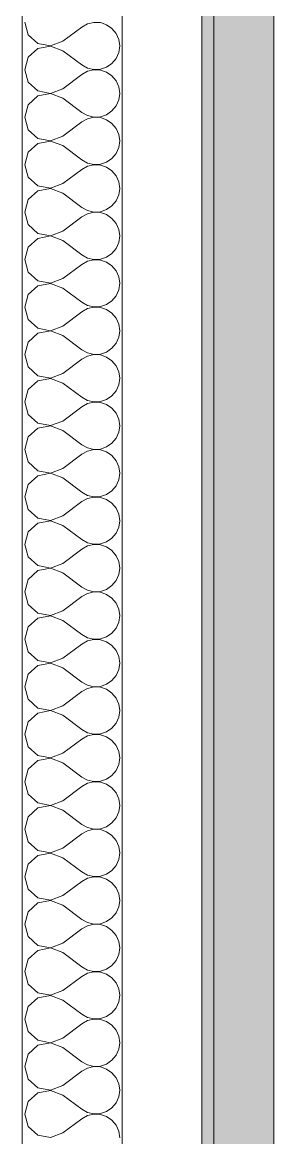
# Model space of a CAD drawing. Header units: millimetres. Extents: x -48147 to 1436659, y -488302 to 18123.
# Drawn here: x 1423891.4 to 1423960.1, y -469688.5 to -469383.4 of the extents above; entities that cross this region are included whole.
import ezdxf

# ---------------------------------------------------------------- set-up
doc = ezdxf.new("R2010")
doc.units = ezdxf.units.MM
doc.header["$MEASUREMENT"] = 0
doc.linetypes.add('Wipeout_Contour', pattern=[1000, 0, -1000])
doc.layers.add('New_A-25-M_Wall_Int', color=7, linetype='Continuous')
doc.layers.add('New_A-25-M_Wall_Int_Pen_No__1', color=7, linetype='Continuous', lineweight=13)
doc.layers.add('New_A-25-M_Wall_Int_Pen_No__107', color=7, linetype='Continuous', lineweight=15, true_color=0xa6a6a6)

# ---------------------------------------------------------------- blocks, each defined once
blk = doc.blocks.new('*X34', base_point=(1424163.9, -483032.8))
at = {"layer": 'New_A-25-M_Wall_Int_Pen_No__107', "linetype": 'Continuous'}
for p, q in [((1423892.04, -469383.43), (1423893.01, -469386.84)), ((1423902.43, -469388.62), (1423907.62, -469384.73)), ((1423909.19, -469383.86), (1423907.62, -469384.73)), ((1423910.93, -469383.46), (1423909.19, -469383.86)), ((1423912.72, -469383.54), (1423910.93, -469383.46)), ((1423914.42, -469384.12), (1423912.72, -469383.54)), ((1423915.89, -469385.13), (1423914.42, -469384.12)), ((1423917.04, -469386.51), (1423915.89, -469385.13)), ((1423893.01, -469386.84), (1423895.63, -469389.24)), ((1423899.12, -469389.9), (1423902.43, -469388.62)), ((1423917.76, -469388.15), (1423917.04, -469386.51)), ((1423918.01, -469389.92), (1423917.76, -469388.15)), ((1423895.63, -469390.61), (1423893.01, -469393)), ((1423895.63, -469389.24), (1423899.12, -469389.9)), ((1423899.12, -469389.95), (1423895.63, -469390.61)), ((1423902.43, -469391.22), (1423899.12, -469389.95)), ((1423902.43, -469391.22), (1423907.62, -469395.11)), ((1423917.04, -469393.33), (1423917.76, -469391.7)), ((1423917.76, -469391.7), (1423918.01, -469389.92)), ((1423893.01, -469393), (1423892.04, -469396.41)), ((1423914.42, -469395.73), (1423915.89, -469394.71)), ((1423915.89, -469394.71), (1423917.04, -469393.33)), ((1423892.04, -469396.41), (1423893.01, -469399.82)), ((1423902.43, -469401.6), (1423907.62, -469397.71)), ((1423907.62, -469395.11), (1423909.19, -469395.98)), ((1423909.19, -469396.84), (1423907.62, -469397.71)), ((1423909.19, -469395.98), (1423910.93, -469396.39)), ((1423910.93, -469396.44), (1423909.19, -469396.84)), ((1423910.93, -469396.39), (1423912.72, -469396.3)), ((1423912.72, -469396.53), (1423910.93, -469396.44)), ((1423912.72, -469396.3), (1423914.42, -469395.73)), ((1423914.42, -469397.1), (1423912.72, -469396.53)), ((1423915.89, -469398.11), (1423914.42, -469397.1)), ((1423893.01, -469399.82), (1423895.63, -469402.22)), ((1423917.04, -469399.49), (1423915.89, -469398.11)), ((1423917.76, -469401.13), (1423917.04, -469399.49)), ((1423895.63, -469403.59), (1423893.01, -469405.98)), ((1423895.63, -469402.22), (1423899.12, -469402.88)), ((1423899.12, -469402.93), (1423895.63, -469403.59)), ((1423899.12, -469402.88), (1423902.43, -469401.6)), ((1423902.43, -469404.2), (1423899.12, -469402.93)), ((1423918.01, -469402.9), (1423917.76, -469401.13)), ((1423917.76, -469404.68), (1423918.01, -469402.9)), ((1423893.01, -469405.98), (1423892.04, -469409.39)), ((1423902.43, -469404.2), (1423907.62, -469408.1)), ((1423915.89, -469407.69), (1423917.04, -469406.32)), ((1423917.04, -469406.32), (1423917.76, -469404.68)), ((1423892.04, -469409.39), (1423893.01, -469412.81)), ((1423907.62, -469408.1), (1423909.19, -469408.96)), ((1423909.19, -469409.83), (1423907.62, -469410.69)), ((1423909.19, -469408.96), (1423910.93, -469409.37)), ((1423910.93, -469409.42), (1423909.19, -469409.83)), ((1423910.93, -469409.37), (1423912.72, -469409.28)), ((1423912.72, -469409.51), (1423910.93, -469409.42)), ((1423912.72, -469409.28), (1423914.42, -469408.71)), ((1423914.42, -469410.08), (1423912.72, -469409.51)), ((1423914.42, -469408.71), (1423915.89, -469407.69)), ((1423915.89, -469411.09), (1423914.42, -469410.08)), ((1423893.01, -469412.81), (1423895.63, -469415.2)), ((1423902.43, -469414.59), (1423907.62, -469410.69)), ((1423917.04, -469412.47), (1423915.89, -469411.09)), ((1423917.76, -469414.11), (1423917.04, -469412.47)), ((1423895.63, -469415.2), (1423899.12, -469415.86)), ((1423899.12, -469415.91), (1423895.63, -469416.57)), ((1423899.12, -469415.86), (1423902.43, -469414.59)), ((1423902.43, -469417.18), (1423899.12, -469415.91)), ((1423918.01, -469415.88), (1423917.76, -469414.11)), ((1423917.76, -469417.66), (1423918.01, -469415.88)), ((1423893.01, -469418.96), (1423892.04, -469422.38)), ((1423895.63, -469416.57), (1423893.01, -469418.96)), ((1423902.43, -469417.18), (1423907.62, -469421.08)), ((1423915.89, -469420.68), (1423917.04, -469419.3)), ((1423917.04, -469419.3), (1423917.76, -469417.66)), ((1423892.04, -469422.38), (1423893.01, -469425.79)), ((1423907.62, -469421.08), (1423909.19, -469421.94)), ((1423909.19, -469421.94), (1423910.93, -469422.35)), ((1423910.93, -469422.4), (1423909.19, -469422.81)), ((1423910.93, -469422.35), (1423912.72, -469422.26)), ((1423912.72, -469422.49), (1423910.93, -469422.4)), ((1423912.72, -469422.26), (1423914.42, -469421.69)), ((1423914.42, -469421.69), (1423915.89, -469420.68)), ((1423902.43, -469427.57), (1423907.62, -469423.67)), ((1423909.19, -469422.81), (1423907.62, -469423.67)), ((1423914.42, -469423.06), (1423912.72, -469422.49)), ((1423915.89, -469424.07), (1423914.42, -469423.06)), ((1423917.04, -469425.45), (1423915.89, -469424.07)), ((1423917.76, -469427.09), (1423917.04, -469425.45)), ((1423893.01, -469425.79), (1423895.63, -469428.18)), ((1423895.63, -469428.18), (1423899.12, -469428.84)), ((1423899.12, -469428.84), (1423902.43, -469427.57)), ((1423918.01, -469428.87), (1423917.76, -469427.09)), ((1423895.63, -469429.55), (1423893.01, -469431.94)), ((1423899.12, -469428.89), (1423895.63, -469429.55)), ((1423902.43, -469430.16), (1423899.12, -469428.89)), ((1423902.43, -469430.16), (1423907.62, -469434.06)), ((1423917.04, -469432.28), (1423917.76, -469430.64)), ((1423917.76, -469430.64), (1423918.01, -469428.87)), ((1423893.01, -469431.94), (1423892.04, -469435.36)), ((1423907.62, -469434.06), (1423909.19, -469434.93)), ((1423914.42, -469434.67), (1423915.89, -469433.66)), ((1423915.89, -469433.66), (1423917.04, -469432.28)), ((1423892.04, -469435.36), (1423893.01, -469438.77)), ((1423902.43, -469440.55), (1423907.62, -469436.65)), ((1423909.19, -469435.79), (1423907.62, -469436.65)), ((1423909.19, -469434.93), (1423910.93, -469435.33)), ((1423910.93, -469435.38), (1423909.19, -469435.79)), ((1423910.93, -469435.33), (1423912.72, -469435.24)), ((1423912.72, -469435.47), (1423910.93, -469435.38)), ((1423912.72, -469435.24), (1423914.42, -469434.67)), ((1423914.42, -469436.04), (1423912.72, -469435.47)), ((1423915.89, -469437.06), (1423914.42, -469436.04)), ((1423917.04, -469438.44), (1423915.89, -469437.06)), ((1423893.01, -469438.77), (1423895.63, -469441.16)), ((1423899.12, -469441.82), (1423902.43, -469440.55)), ((1423917.76, -469440.07), (1423917.04, -469438.44)), ((1423918.01, -469441.85), (1423917.76, -469440.07)), ((1423895.63, -469442.53), (1423893.01, -469444.93)), ((1423895.63, -469441.16), (1423899.12, -469441.82)), ((1423899.12, -469441.87), (1423895.63, -469442.53)), ((1423902.43, -469443.15), (1423899.12, -469441.87)), ((1423902.43, -469443.15), (1423907.62, -469447.04)), ((1423917.04, -469445.26), (1423917.76, -469443.62)), ((1423917.76, -469443.62), (1423918.01, -469441.85)), ((1423893.01, -469444.93), (1423892.04, -469448.34)), ((1423914.42, -469447.65), (1423915.89, -469446.64)), ((1423915.89, -469446.64), (1423917.04, -469445.26)), ((1423892.04, -469448.34), (1423893.01, -469451.75)), ((1423902.43, -469453.53), (1423907.62, -469449.64)), ((1423907.62, -469447.04), (1423909.19, -469447.91)), ((1423909.19, -469448.77), (1423907.62, -469449.64)), ((1423909.19, -469447.91), (1423910.93, -469448.31)), ((1423910.93, -469448.36), (1423909.19, -469448.77)), ((1423910.93, -469448.31), (1423912.72, -469448.23)), ((1423912.72, -469448.45), (1423910.93, -469448.36)), ((1423912.72, -469448.23), (1423914.42, -469447.65)), ((1423914.42, -469449.02), (1423912.72, -469448.45)), ((1423915.89, -469450.04), (1423914.42, -469449.02)), ((1423893.01, -469451.75), (1423895.63, -469454.14)), ((1423917.04, -469451.42), (1423915.89, -469450.04)), ((1423917.76, -469453.06), (1423917.04, -469451.42)), ((1423895.63, -469455.51), (1423893.01, -469457.91)), ((1423895.63, -469454.14), (1423899.12, -469454.8)), ((1423899.12, -469454.86), (1423895.63, -469455.51)), ((1423899.12, -469454.8), (1423902.43, -469453.53)), ((1423902.43, -469456.13), (1423899.12, -469454.86)), ((1423918.01, -469454.83), (1423917.76, -469453.06)), ((1423917.76, -469456.6), (1423918.01, -469454.83)), ((1423893.01, -469457.91), (1423892.04, -469461.32)), ((1423902.43, -469456.13), (1423907.62, -469460.02)), ((1423915.89, -469459.62), (1423917.04, -469458.24)), ((1423917.04, -469458.24), (1423917.76, -469456.6)), ((1423892.04, -469461.32), (1423893.01, -469464.73)), ((1423907.62, -469460.02), (1423909.19, -469460.89)), ((1423909.19, -469461.75), (1423907.62, -469462.62)), ((1423909.19, -469460.89), (1423910.93, -469461.29)), ((1423910.93, -469461.35), (1423909.19, -469461.75)), ((1423910.93, -469461.29), (1423912.72, -469461.21)), ((1423912.72, -469461.43), (1423910.93, -469461.35)), ((1423912.72, -469461.21), (1423914.42, -469460.63)), ((1423914.42, -469462.01), (1423912.72, -469461.43)), ((1423914.42, -469460.63), (1423915.89, -469459.62)), ((1423915.89, -469463.02), (1423914.42, -469462.01)), ((1423893.01, -469464.73), (1423895.63, -469467.13)), ((1423902.43, -469466.51), (1423907.62, -469462.62)), ((1423917.04, -469464.4), (1423915.89, -469463.02)), ((1423917.76, -469466.04), (1423917.04, -469464.4)), ((1423895.63, -469467.13), (1423899.12, -469467.78)), ((1423899.12, -469467.84), (1423895.63, -469468.5)), ((1423899.12, -469467.78), (1423902.43, -469466.51)), ((1423902.43, -469469.11), (1423899.12, -469467.84)), ((1423918.01, -469467.81), (1423917.76, -469466.04)), ((1423917.76, -469469.58), (1423918.01, -469467.81)), ((1423893.01, -469470.89), (1423892.04, -469474.3)), ((1423895.63, -469468.5), (1423893.01, -469470.89)), ((1423902.43, -469469.11), (1423907.62, -469473)), ((1423915.89, -469472.6), (1423917.04, -469471.22)), ((1423917.04, -469471.22), (1423917.76, -469469.58)), ((1423907.62, -469473), (1423909.19, -469473.87)), ((1423909.19, -469473.87), (1423910.93, -469474.28)), ((1423910.93, -469474.28), (1423912.72, -469474.19)), ((1423912.72, -469474.19), (1423914.42, -469473.62)), ((1423914.42, -469473.62), (1423915.89, -469472.6)), ((1423892.04, -469474.3), (1423893.01, -469477.71)), ((1423902.43, -469479.49), (1423907.62, -469475.6)), ((1423909.19, -469474.73), (1423907.62, -469475.6)), ((1423910.93, -469474.33), (1423909.19, -469474.73)), ((1423912.72, -469474.41), (1423910.93, -469474.33)), ((1423914.42, -469474.99), (1423912.72, -469474.41)), ((1423915.89, -469476), (1423914.42, -469474.99)), ((1423917.04, -469477.38), (1423915.89, -469476)), ((1423893.01, -469477.71), (1423895.63, -469480.11)), ((1423895.63, -469480.11), (1423899.12, -469480.77)), ((1423899.12, -469480.77), (1423902.43, -469479.49)), ((1423917.76, -469479.02), (1423917.04, -469477.38)), ((1423918.01, -469480.79), (1423917.76, -469479.02)), ((1423895.63, -469481.48), (1423893.01, -469483.87)), ((1423899.12, -469480.82), (1423895.63, -469481.48)), ((1423902.43, -469482.09), (1423899.12, -469480.82)), ((1423902.43, -469482.09), (1423907.62, -469485.98)), ((1423917.04, -469484.2), (1423917.76, -469482.57)), ((1423917.76, -469482.57), (1423918.01, -469480.79)), ((1423893.01, -469483.87), (1423892.04, -469487.28)), ((1423907.62, -469485.98), (1423909.19, -469486.85)), ((1423914.42, -469486.6), (1423915.89, -469485.58)), ((1423915.89, -469485.58), (1423917.04, -469484.2)), ((1423892.04, -469487.28), (1423893.01, -469490.7)), ((1423902.43, -469492.48), (1423907.62, -469488.58)), ((1423909.19, -469487.71), (1423907.62, -469488.58)), ((1423909.19, -469486.85), (1423910.93, -469487.26)), ((1423910.93, -469487.31), (1423909.19, -469487.71)), ((1423910.93, -469487.26), (1423912.72, -469487.17)), ((1423912.72, -469487.4), (1423910.93, -469487.31)), ((1423912.72, -469487.17), (1423914.42, -469486.6)), ((1423914.42, -469487.97), (1423912.72, -469487.4)), ((1423915.89, -469488.98), (1423914.42, -469487.97)), ((1423917.04, -469490.36), (1423915.89, -469488.98)), ((1423893.01, -469490.7), (1423895.63, -469493.09)), ((1423899.12, -469493.75), (1423902.43, -469492.48)), ((1423917.76, -469492), (1423917.04, -469490.36)), ((1423918.01, -469493.77), (1423917.76, -469492)), ((1423895.63, -469494.46), (1423893.01, -469496.85)), ((1423895.63, -469493.09), (1423899.12, -469493.75)), ((1423899.12, -469493.8), (1423895.63, -469494.46)), ((1423902.43, -469495.07), (1423899.12, -469493.8)), ((1423902.43, -469495.07), (1423907.62, -469498.97)), ((1423917.04, -469497.19), (1423917.76, -469495.55)), ((1423917.76, -469495.55), (1423918.01, -469493.77)), ((1423893.01, -469496.85), (1423892.04, -469500.26)), ((1423914.42, -469499.58), (1423915.89, -469498.57)), ((1423915.89, -469498.57), (1423917.04, -469497.19)), ((1423892.04, -469500.26), (1423893.01, -469503.68)), ((1423902.43, -469505.46), (1423907.62, -469501.56)), ((1423907.62, -469498.97), (1423909.19, -469499.83)), ((1423909.19, -469500.7), (1423907.62, -469501.56)), ((1423909.19, -469499.83), (1423910.93, -469500.24)), ((1423910.93, -469500.29), (1423909.19, -469500.7)), ((1423910.93, -469500.24), (1423912.72, -469500.15)), ((1423912.72, -469500.38), (1423910.93, -469500.29)), ((1423912.72, -469500.15), (1423914.42, -469499.58)), ((1423914.42, -469500.95), (1423912.72, -469500.38)), ((1423915.89, -469501.96), (1423914.42, -469500.95)), ((1423893.01, -469503.68), (1423895.63, -469506.07)), ((1423917.04, -469503.34), (1423915.89, -469501.96)), ((1423917.76, -469504.98), (1423917.04, -469503.34)), ((1423895.63, -469507.44), (1423893.01, -469509.83)), ((1423895.63, -469506.07), (1423899.12, -469506.73)), ((1423899.12, -469506.78), (1423895.63, -469507.44)), ((1423899.12, -469506.73), (1423902.43, -469505.46)), ((1423902.43, -469508.05), (1423899.12, -469506.78)), ((1423918.01, -469506.76), (1423917.76, -469504.98)), ((1423917.76, -469508.53), (1423918.01, -469506.76)), ((1423893.01, -469509.83), (1423892.04, -469513.25)), ((1423902.43, -469508.05), (1423907.62, -469511.95)), ((1423915.89, -469511.55), (1423917.04, -469510.17)), ((1423917.04, -469510.17), (1423917.76, -469508.53)), ((1423892.04, -469513.25), (1423893.01, -469516.66)), ((1423907.62, -469511.95), (1423909.19, -469512.81)), ((1423909.19, -469513.68), (1423907.62, -469514.54)), ((1423909.19, -469512.81), (1423910.93, -469513.22)), ((1423910.93, -469513.27), (1423909.19, -469513.68)), ((1423910.93, -469513.22), (1423912.72, -469513.13)), ((1423912.72, -469513.36), (1423910.93, -469513.27)), ((1423912.72, -469513.13), (1423914.42, -469512.56)), ((1423914.42, -469513.93), (1423912.72, -469513.36)), ((1423914.42, -469512.56), (1423915.89, -469511.55)), ((1423915.89, -469514.95), (1423914.42, -469513.93)), ((1423893.01, -469516.66), (1423895.63, -469519.05)), ((1423902.43, -469518.44), (1423907.62, -469514.54)), ((1423917.04, -469516.32), (1423915.89, -469514.95)), ((1423917.76, -469517.96), (1423917.04, -469516.32)), ((1423895.63, -469519.05), (1423899.12, -469519.71)), ((1423899.12, -469519.76), (1423895.63, -469520.42)), ((1423899.12, -469519.71), (1423902.43, -469518.44)), ((1423902.43, -469521.03), (1423899.12, -469519.76)), ((1423918.01, -469519.74), (1423917.76, -469517.96)), ((1423917.76, -469521.51), (1423918.01, -469519.74)), ((1423893.01, -469522.82), (1423892.04, -469526.23)), ((1423895.63, -469520.42), (1423893.01, -469522.82)), ((1423902.43, -469521.03), (1423907.62, -469524.93)), ((1423917.04, -469523.15), (1423917.76, -469521.51)), ((1423907.62, -469524.93), (1423909.19, -469525.8)), ((1423909.19, -469525.8), (1423910.93, -469526.2)), ((1423910.93, -469526.2), (1423912.72, -469526.11)), ((1423912.72, -469526.11), (1423914.42, -469525.54)), ((1423914.42, -469525.54), (1423915.89, -469524.53)), ((1423915.89, -469524.53), (1423917.04, -469523.15)), ((1423892.04, -469526.23), (1423893.01, -469529.64)), ((1423902.43, -469531.42), (1423907.62, -469527.53)), ((1423909.19, -469526.66), (1423907.62, -469527.53)), ((1423910.93, -469526.25), (1423909.19, -469526.66)), ((1423912.72, -469526.34), (1423910.93, -469526.25)), ((1423914.42, -469526.91), (1423912.72, -469526.34)), ((1423915.89, -469527.93), (1423914.42, -469526.91)), ((1423917.04, -469529.31), (1423915.89, -469527.93)), ((1423893.01, -469529.64), (1423895.63, -469532.03)), ((1423895.63, -469532.03), (1423899.12, -469532.69)), ((1423899.12, -469532.69), (1423902.43, -469531.42)), ((1423917.76, -469530.94), (1423917.04, -469529.31)), ((1423918.01, -469532.72), (1423917.76, -469530.94)), ((1423895.63, -469533.4), (1423893.01, -469535.8)), ((1423899.12, -469532.74), (1423895.63, -469533.4)), ((1423902.43, -469534.02), (1423899.12, -469532.74)), ((1423902.43, -469534.02), (1423907.62, -469537.91)), ((1423917.04, -469536.13), (1423917.76, -469534.49)), ((1423917.76, -469534.49), (1423918.01, -469532.72)), ((1423893.01, -469535.8), (1423892.04, -469539.21)), ((1423907.62, -469537.91), (1423909.19, -469538.78)), ((1423914.42, -469538.52), (1423915.89, -469537.51)), ((1423915.89, -469537.51), (1423917.04, -469536.13)), ((1423892.04, -469539.21), (1423893.01, -469542.62)), ((1423902.43, -469544.4), (1423907.62, -469540.51)), ((1423909.19, -469539.64), (1423907.62, -469540.51)), ((1423909.19, -469538.78), (1423910.93, -469539.18)), ((1423910.93, -469539.24), (1423909.19, -469539.64)), ((1423910.93, -469539.18), (1423912.72, -469539.1)), ((1423912.72, -469539.32), (1423910.93, -469539.24)), ((1423912.72, -469539.1), (1423914.42, -469538.52)), ((1423914.42, -469539.89), (1423912.72, -469539.32)), ((1423915.89, -469540.91), (1423914.42, -469539.89)), ((1423917.04, -469542.29), (1423915.89, -469540.91)), ((1423893.01, -469542.62), (1423895.63, -469545.01)), ((1423899.12, -469545.67), (1423902.43, -469544.4)), ((1423917.76, -469543.93), (1423917.04, -469542.29)), ((1423918.01, -469545.7), (1423917.76, -469543.93)), ((1423895.63, -469546.39), (1423893.01, -469548.78)), ((1423895.63, -469545.01), (1423899.12, -469545.67)), ((1423899.12, -469545.73), (1423895.63, -469546.39)), ((1423902.43, -469547), (1423899.12, -469545.73)), ((1423902.43, -469547), (1423907.62, -469550.89)), ((1423917.04, -469549.11), (1423917.76, -469547.47)), ((1423917.76, -469547.47), (1423918.01, -469545.7)), ((1423893.01, -469548.78), (1423892.04, -469552.19)), ((1423914.42, -469551.51), (1423915.89, -469550.49)), ((1423915.89, -469550.49), (1423917.04, -469549.11)), ((1423892.04, -469552.19), (1423893.01, -469555.6)), ((1423902.43, -469557.38), (1423907.62, -469553.49)), ((1423907.62, -469550.89), (1423909.19, -469551.76)), ((1423909.19, -469552.62), (1423907.62, -469553.49)), ((1423909.19, -469551.76), (1423910.93, -469552.16)), ((1423910.93, -469552.22), (1423909.19, -469552.62)), ((1423910.93, -469552.16), (1423912.72, -469552.08)), ((1423912.72, -469552.3), (1423910.93, -469552.22)), ((1423912.72, -469552.08), (1423914.42, -469551.51)), ((1423914.42, -469552.88), (1423912.72, -469552.3)), ((1423915.89, -469553.89), (1423914.42, -469552.88)), ((1423893.01, -469555.6), (1423895.63, -469558)), ((1423917.04, -469555.27), (1423915.89, -469553.89)), ((1423917.76, -469556.91), (1423917.04, -469555.27)), ((1423895.63, -469559.37), (1423893.01, -469561.76)), ((1423895.63, -469558), (1423899.12, -469558.66)), ((1423899.12, -469558.71), (1423895.63, -469559.37)), ((1423899.12, -469558.66), (1423902.43, -469557.38)), ((1423902.43, -469559.98), (1423899.12, -469558.71)), ((1423918.01, -469558.68), (1423917.76, -469556.91)), ((1423917.76, -469560.46), (1423918.01, -469558.68)), ((1423893.01, -469561.76), (1423892.04, -469565.17)), ((1423902.43, -469559.98), (1423907.62, -469563.87)), ((1423915.89, -469563.47), (1423917.04, -469562.09)), ((1423917.04, -469562.09), (1423917.76, -469560.46)), ((1423892.04, -469565.17), (1423893.01, -469568.58)), ((1423907.62, -469563.87), (1423909.19, -469564.74)), ((1423909.19, -469565.6), (1423907.62, -469566.47)), ((1423909.19, -469564.74), (1423910.93, -469565.15)), ((1423910.93, -469565.2), (1423909.19, -469565.6)), ((1423910.93, -469565.15), (1423912.72, -469565.06)), ((1423912.72, -469565.29), (1423910.93, -469565.2)), ((1423912.72, -469565.06), (1423914.42, -469564.49)), ((1423914.42, -469565.86), (1423912.72, -469565.29)), ((1423914.42, -469564.49), (1423915.89, -469563.47)), ((1423893.01, -469568.58), (1423895.63, -469570.98)), ((1423902.43, -469570.36), (1423907.62, -469566.47)), ((1423915.89, -469566.87), (1423914.42, -469565.86)), ((1423917.04, -469568.25), (1423915.89, -469566.87)), ((1423917.76, -469569.89), (1423917.04, -469568.25)), ((1423895.63, -469570.98), (1423899.12, -469571.64)), ((1423899.12, -469571.69), (1423895.63, -469572.35)), ((1423899.12, -469571.64), (1423902.43, -469570.36)), ((1423902.43, -469572.96), (1423899.12, -469571.69)), ((1423918.01, -469571.66), (1423917.76, -469569.89)), ((1423917.76, -469573.44), (1423918.01, -469571.66)), ((1423893.01, -469574.74), (1423892.04, -469578.15)), ((1423895.63, -469572.35), (1423893.01, -469574.74)), ((1423902.43, -469572.96), (1423907.62, -469576.86)), ((1423917.04, -469575.08), (1423917.76, -469573.44)), ((1423907.62, -469576.86), (1423909.19, -469577.72)), ((1423909.19, -469577.72), (1423910.93, -469578.13)), ((1423912.72, -469578.04), (1423914.42, -469577.47)), ((1423914.42, -469577.47), (1423915.89, -469576.45)), ((1423915.89, -469576.45), (1423917.04, -469575.08)), ((1423892.04, -469578.15), (1423893.01, -469581.57)), ((1423902.43, -469583.35), (1423907.62, -469579.45)), ((1423909.19, -469578.59), (1423907.62, -469579.45)), ((1423910.93, -469578.18), (1423909.19, -469578.59)), ((1423910.93, -469578.13), (1423912.72, -469578.04)), ((1423912.72, -469578.27), (1423910.93, -469578.18)), ((1423914.42, -469578.84), (1423912.72, -469578.27)), ((1423915.89, -469579.85), (1423914.42, -469578.84)), ((1423917.04, -469581.23), (1423915.89, -469579.85)), ((1423893.01, -469581.57), (1423895.63, -469583.96)), ((1423895.63, -469583.96), (1423899.12, -469584.62)), ((1423899.12, -469584.62), (1423902.43, -469583.35)), ((1423917.76, -469582.87), (1423917.04, -469581.23)), ((1423918.01, -469584.64), (1423917.76, -469582.87)), ((1423895.63, -469585.33), (1423893.01, -469587.72)), ((1423899.12, -469584.67), (1423895.63, -469585.33)), ((1423902.43, -469585.94), (1423899.12, -469584.67)), ((1423902.43, -469585.94), (1423907.62, -469589.84)), ((1423917.04, -469588.06), (1423917.76, -469586.42)), ((1423917.76, -469586.42), (1423918.01, -469584.64)), ((1423893.01, -469587.72), (1423892.04, -469591.14)), ((1423907.62, -469589.84), (1423909.19, -469590.7)), ((1423914.42, -469590.45), (1423915.89, -469589.44)), ((1423915.89, -469589.44), (1423917.04, -469588.06)), ((1423892.04, -469591.14), (1423893.01, -469594.55)), ((1423902.43, -469596.33), (1423907.62, -469592.43)), ((1423909.19, -469591.57), (1423907.62, -469592.43)), ((1423909.19, -469590.7), (1423910.93, -469591.11)), ((1423910.93, -469591.16), (1423909.19, -469591.57)), ((1423910.93, -469591.11), (1423912.72, -469591.02)), ((1423912.72, -469591.25), (1423910.93, -469591.16)), ((1423912.72, -469591.02), (1423914.42, -469590.45)), ((1423914.42, -469591.82), (1423912.72, -469591.25)), ((1423915.89, -469592.83), (1423914.42, -469591.82)), ((1423917.04, -469594.21), (1423915.89, -469592.83)), ((1423893.01, -469594.55), (1423895.63, -469596.94)), ((1423917.76, -469595.85), (1423917.04, -469594.21)), ((1423918.01, -469597.63), (1423917.76, -469595.85)), ((1423895.63, -469598.31), (1423893.01, -469600.7)), ((1423895.63, -469596.94), (1423899.12, -469597.6)), ((1423899.12, -469597.65), (1423895.63, -469598.31)), ((1423899.12, -469597.6), (1423902.43, -469596.33)), ((1423902.43, -469598.92), (1423899.12, -469597.65)), ((1423902.43, -469598.92), (1423907.62, -469602.82)), ((1423917.76, -469599.4), (1423918.01, -469597.63)), ((1423893.01, -469600.7), (1423892.04, -469604.12)), ((1423915.89, -469602.42), (1423917.04, -469601.04)), ((1423917.04, -469601.04), (1423917.76, -469599.4)), ((1423892.04, -469604.12), (1423893.01, -469607.53)), ((1423902.43, -469609.31), (1423907.62, -469605.41)), ((1423907.62, -469602.82), (1423909.19, -469603.69)), ((1423909.19, -469604.55), (1423907.62, -469605.41)), ((1423909.19, -469603.69), (1423910.93, -469604.09)), ((1423910.93, -469604.14), (1423909.19, -469604.55)), ((1423910.93, -469604.09), (1423912.72, -469604)), ((1423912.72, -469604.23), (1423910.93, -469604.14)), ((1423912.72, -469604), (1423914.42, -469603.43)), ((1423914.42, -469604.8), (1423912.72, -469604.23)), ((1423914.42, -469603.43), (1423915.89, -469602.42)), ((1423915.89, -469605.82), (1423914.42, -469604.8)), ((1423893.01, -469607.53), (1423895.63, -469609.92)), ((1423917.04, -469607.2), (1423915.89, -469605.82)), ((1423917.76, -469608.83), (1423917.04, -469607.2)), ((1423895.63, -469611.29), (1423893.01, -469613.69)), ((1423895.63, -469609.92), (1423899.12, -469610.58)), ((1423899.12, -469610.63), (1423895.63, -469611.29)), ((1423899.12, -469610.58), (1423902.43, -469609.31)), ((1423902.43, -469611.91), (1423899.12, -469610.63)), ((1423918.01, -469610.61), (1423917.76, -469608.83)), ((1423917.76, -469612.38), (1423918.01, -469610.61)), ((1423893.01, -469613.69), (1423892.04, -469617.1)), ((1423902.43, -469611.91), (1423907.62, -469615.8)), ((1423915.89, -469615.4), (1423917.04, -469614.02)), ((1423917.04, -469614.02), (1423917.76, -469612.38)), ((1423892.04, -469617.1), (1423893.01, -469620.51)), ((1423907.62, -469615.8), (1423909.19, -469616.67)), ((1423909.19, -469617.53), (1423907.62, -469618.4)), ((1423909.19, -469616.67), (1423910.93, -469617.07)), ((1423910.93, -469617.12), (1423909.19, -469617.53)), ((1423910.93, -469617.07), (1423912.72, -469616.99)), ((1423912.72, -469617.21), (1423910.93, -469617.12)), ((1423912.72, -469616.99), (1423914.42, -469616.41)), ((1423914.42, -469617.78), (1423912.72, -469617.21)), ((1423914.42, -469616.41), (1423915.89, -469615.4)), ((1423893.01, -469620.51), (1423895.63, -469622.9)), ((1423902.43, -469622.29), (1423907.62, -469618.4)), ((1423915.89, -469618.8), (1423914.42, -469617.78)), ((1423917.04, -469620.18), (1423915.89, -469618.8)), ((1423917.76, -469621.82), (1423917.04, -469620.18)), ((1423895.63, -469622.9), (1423899.12, -469623.56)), ((1423899.12, -469623.62), (1423895.63, -469624.27)), ((1423899.12, -469623.56), (1423902.43, -469622.29)), ((1423902.43, -469624.89), (1423899.12, -469623.62)), ((1423918.01, -469623.59), (1423917.76, -469621.82)), ((1423917.76, -469625.36), (1423918.01, -469623.59)), ((1423893.01, -469626.67), (1423892.04, -469630.08)), ((1423895.63, -469624.27), (1423893.01, -469626.67)), ((1423902.43, -469624.89), (1423907.62, -469628.78)), ((1423917.04, -469627), (1423917.76, -469625.36)), ((1423907.62, -469628.78), (1423909.19, -469629.65)), ((1423909.19, -469629.65), (1423910.93, -469630.05)), ((1423912.72, -469629.97), (1423914.42, -469629.39)), ((1423914.42, -469629.39), (1423915.89, -469628.38)), ((1423915.89, -469628.38), (1423917.04, -469627)), ((1423892.04, -469630.08), (1423893.01, -469633.49)), ((1423902.43, -469635.27), (1423907.62, -469631.38)), ((1423909.19, -469630.51), (1423907.62, -469631.38)), ((1423910.93, -469630.11), (1423909.19, -469630.51)), ((1423910.93, -469630.05), (1423912.72, -469629.97)), ((1423912.72, -469630.19), (1423910.93, -469630.11)), ((1423914.42, -469630.76), (1423912.72, -469630.19)), ((1423915.89, -469631.78), (1423914.42, -469630.76)), ((1423917.04, -469633.16), (1423915.89, -469631.78)), ((1423893.01, -469633.49), (1423895.63, -469635.89)), ((1423895.63, -469635.89), (1423899.12, -469636.54)), ((1423899.12, -469636.54), (1423902.43, -469635.27)), ((1423917.76, -469634.8), (1423917.04, -469633.16)), ((1423918.01, -469636.57), (1423917.76, -469634.8)), ((1423895.63, -469637.26), (1423893.01, -469639.65)), ((1423899.12, -469636.6), (1423895.63, -469637.26)), ((1423902.43, -469637.87), (1423899.12, -469636.6)), ((1423902.43, -469637.87), (1423907.62, -469641.76)), ((1423917.04, -469639.98), (1423917.76, -469638.34)), ((1423917.76, -469638.34), (1423918.01, -469636.57)), ((1423893.01, -469639.65), (1423892.04, -469643.06)), ((1423907.62, -469641.76), (1423909.19, -469642.63)), ((1423914.42, -469642.38), (1423915.89, -469641.36)), ((1423915.89, -469641.36), (1423917.04, -469639.98)), ((1423892.04, -469643.06), (1423893.01, -469646.47)), ((1423902.43, -469648.25), (1423907.62, -469644.36)), ((1423909.19, -469643.49), (1423907.62, -469644.36)), ((1423909.19, -469642.63), (1423910.93, -469643.04)), ((1423910.93, -469643.09), (1423909.19, -469643.49)), ((1423910.93, -469643.04), (1423912.72, -469642.95)), ((1423912.72, -469643.17), (1423910.93, -469643.09)), ((1423912.72, -469642.95), (1423914.42, -469642.38)), ((1423914.42, -469643.75), (1423912.72, -469643.17)), ((1423915.89, -469644.76), (1423914.42, -469643.75)), ((1423917.04, -469646.14), (1423915.89, -469644.76)), ((1423893.01, -469646.47), (1423895.63, -469648.87)), ((1423917.76, -469647.78), (1423917.04, -469646.14)), ((1423918.01, -469649.55), (1423917.76, -469647.78)), ((1423895.63, -469650.24), (1423893.01, -469652.63)), ((1423895.63, -469648.87), (1423899.12, -469649.53)), ((1423899.12, -469649.58), (1423895.63, -469650.24)), ((1423899.12, -469649.53), (1423902.43, -469648.25)), ((1423902.43, -469650.85), (1423899.12, -469649.58)), ((1423902.43, -469650.85), (1423907.62, -469654.74)), ((1423917.76, -469651.33), (1423918.01, -469649.55)), ((1423893.01, -469652.63), (1423892.04, -469656.04)), ((1423915.89, -469654.34), (1423917.04, -469652.96)), ((1423917.04, -469652.96), (1423917.76, -469651.33)), ((1423892.04, -469656.04), (1423893.01, -469659.46)), ((1423907.62, -469654.74), (1423909.19, -469655.61)), ((1423909.19, -469656.47), (1423907.62, -469657.34)), ((1423909.19, -469655.61), (1423910.93, -469656.02)), ((1423910.93, -469656.07), (1423909.19, -469656.47)), ((1423910.93, -469656.02), (1423912.72, -469655.93)), ((1423912.72, -469656.16), (1423910.93, -469656.07)), ((1423912.72, -469655.93), (1423914.42, -469655.36)), ((1423914.42, -469656.73), (1423912.72, -469656.16)), ((1423914.42, -469655.36), (1423915.89, -469654.34)), ((1423915.89, -469657.74), (1423914.42, -469656.73)), ((1423893.01, -469659.46), (1423895.63, -469661.85)), ((1423902.43, -469661.24), (1423907.62, -469657.34)), ((1423917.04, -469659.12), (1423915.89, -469657.74)), ((1423917.76, -469660.76), (1423917.04, -469659.12)), ((1423895.63, -469663.22), (1423893.01, -469665.61)), ((1423895.63, -469661.85), (1423899.12, -469662.51)), ((1423899.12, -469662.56), (1423895.63, -469663.22)), ((1423899.12, -469662.51), (1423902.43, -469661.24)), ((1423902.43, -469663.83), (1423899.12, -469662.56)), ((1423918.01, -469662.53), (1423917.76, -469660.76)), ((1423917.76, -469664.31), (1423918.01, -469662.53)), ((1423893.01, -469665.61), (1423892.04, -469669.02)), ((1423902.43, -469663.83), (1423907.62, -469667.73)), ((1423915.89, -469667.32), (1423917.04, -469665.95)), ((1423917.04, -469665.95), (1423917.76, -469664.31)), ((1423892.04, -469669.02), (1423893.01, -469672.44)), ((1423907.62, -469667.73), (1423909.19, -469668.59)), ((1423909.19, -469669.46), (1423907.62, -469670.32)), ((1423909.19, -469668.59), (1423910.93, -469669)), ((1423910.93, -469669.05), (1423909.19, -469669.46)), ((1423910.93, -469669), (1423912.72, -469668.91)), ((1423912.72, -469669.14), (1423910.93, -469669.05)), ((1423912.72, -469668.91), (1423914.42, -469668.34)), ((1423914.42, -469669.71), (1423912.72, -469669.14)), ((1423914.42, -469668.34), (1423915.89, -469667.32)), ((1423893.01, -469672.44), (1423895.63, -469674.83)), ((1423902.43, -469674.22), (1423907.62, -469670.32)), ((1423915.89, -469670.72), (1423914.42, -469669.71)), ((1423917.04, -469672.1), (1423915.89, -469670.72)), ((1423917.76, -469673.74), (1423917.04, -469672.1)), ((1423895.63, -469674.83), (1423899.12, -469675.49)), ((1423899.12, -469675.54), (1423895.63, -469676.2)), ((1423899.12, -469675.49), (1423902.43, -469674.22)), ((1423902.43, -469676.81), (1423899.12, -469675.54)), ((1423918.01, -469675.52), (1423917.76, -469673.74)), ((1423917.76, -469677.29), (1423918.01, -469675.52)), ((1423893.01, -469678.59), (1423892.04, -469682.01)), ((1423895.63, -469676.2), (1423893.01, -469678.59)), ((1423902.43, -469676.81), (1423907.62, -469680.71)), ((1423917.04, -469678.93), (1423917.76, -469677.29)), ((1423907.62, -469680.71), (1423909.19, -469681.57)), ((1423909.19, -469681.57), (1423910.93, -469681.98)), ((1423912.72, -469681.89), (1423914.42, -469681.32)), ((1423914.42, -469681.32), (1423915.89, -469680.31)), ((1423915.89, -469680.31), (1423917.04, -469678.93)), ((1423892.04, -469682.01), (1423893.01, -469685.42)), ((1423902.43, -469687.2), (1423907.62, -469683.3)), ((1423909.19, -469682.44), (1423907.62, -469683.3)), ((1423910.93, -469682.03), (1423909.19, -469682.44)), ((1423910.93, -469681.98), (1423912.72, -469681.89)), ((1423912.72, -469682.12), (1423910.93, -469682.03)), ((1423914.42, -469682.69), (1423912.72, -469682.12)), ((1423915.89, -469683.71), (1423914.42, -469682.69)), ((1423917.04, -469685.08), (1423915.89, -469683.71)), ((1423893.01, -469685.42), (1423895.63, -469687.81)), ((1423899.12, -469688.47), (1423902.43, -469687.2)), ((1423917.76, -469686.72), (1423917.04, -469685.08)), ((1423918.01, -469688.5), (1423917.76, -469686.72)), ((1423895.63, -469687.81), (1423899.12, -469688.47))]:
    blk.add_line(p, q, dxfattribs=at)
blk = doc.blocks.new('Section Elem_12_2', base_point=(1424163.9, -483032.8))
at = {"layer": 'New_A-25-M_Wall_Int_Pen_No__107', "linetype": 'Continuous', "lineweight": 0, "true_color": 0x535353}
blk.add_hatch(color=251, dxfattribs=at).paths.add_polyline_path([(1423943.74, -466936.53), (1423940.46, -466936.53), (1423940.46, -470882.8), (1423943.74, -470882.8)])
at = {"layer": 'New_A-25-M_Wall_Int_Pen_No__107', "linetype": 'Continuous'}
blk.add_hatch(color=256, dxfattribs=at).paths.add_polyline_path([(1423960.09, -466936.53), (1423943.74, -466936.53), (1423943.74, -470882.8), (1423960.09, -470882.8), (1423960.09, -467882.8), (1423958.06, -467882.8), (1423958.06, -467857.8), (1423960.09, -467857.8)])
at = {"layer": 'New_A-25-M_Wall_Int_Pen_No__1', "linetype": 'Continuous'}
for p, q in [((1423943.74, -466936.53), (1423943.74, -470882.8)), ((1423960.09, -467882.8), (1423960.09, -470882.8))]:
    blk.add_line(p, q, dxfattribs=at)
at = {"color": 254, "linetype": 'Wipeout_Contour', "lineweight": 0, "ltscale": 5996605.938924522}
blk.add_wipeout([(1423940.46, -466936.53), (1423918.66, -466936.53), (1423918.66, -470882.8), (1423940.46, -470882.8)], dxfattribs=at).dxf.layer = 'New_A-25-M_Wall_Int'
at = {"layer": 'New_A-25-M_Wall_Int_Pen_No__1', "linetype": 'Continuous'}
blk.add_line((1423940.46, -466936.53), (1423940.46, -470882.8), dxfattribs=at)
at = {"color": 254, "linetype": 'Wipeout_Contour', "lineweight": 0, "ltscale": 5996512.722985964}
blk.add_wipeout([(1423918.66, -466936.53), (1423891.39, -466936.53), (1423891.39, -470882.8), (1423918.66, -470882.8)], dxfattribs=at).dxf.layer = 'New_A-25-M_Wall_Int'
at = {"layer": 'New_A-25-M_Wall_Int_Pen_No__1', "linetype": 'Continuous'}
blk.add_line((1423918.66, -466936.53), (1423918.66, -470882.8), dxfattribs=at)
at = {"layer": 'New_A-25-M_Wall_Int'}
blk.add_blockref('*X34', (1424163.9, -483032.8), dxfattribs=at)
at = {"color": 254, "linetype": 'Wipeout_Contour', "lineweight": 0, "ltscale": 5996421.578643521}
blk.add_wipeout([(1423891.39, -466936.53), (1423870.68, -466936.53), (1423870.68, -470882.8), (1423891.39, -470882.8)], dxfattribs=at).dxf.layer = 'New_A-25-M_Wall_Int'
at = {"layer": 'New_A-25-M_Wall_Int_Pen_No__1', "linetype": 'Continuous'}
blk.add_line((1423891.39, -466936.53), (1423891.39, -470882.8), dxfattribs=at)

msp = doc.modelspace()

# ---------------------------------------------------------------- block references
at = {"layer": 'New_A-25-M_Wall_Int'}
msp.add_blockref('Section Elem_12_2', (1424163.9, -483032.8), dxfattribs=at)

doc.saveas('drawing.dxf')
